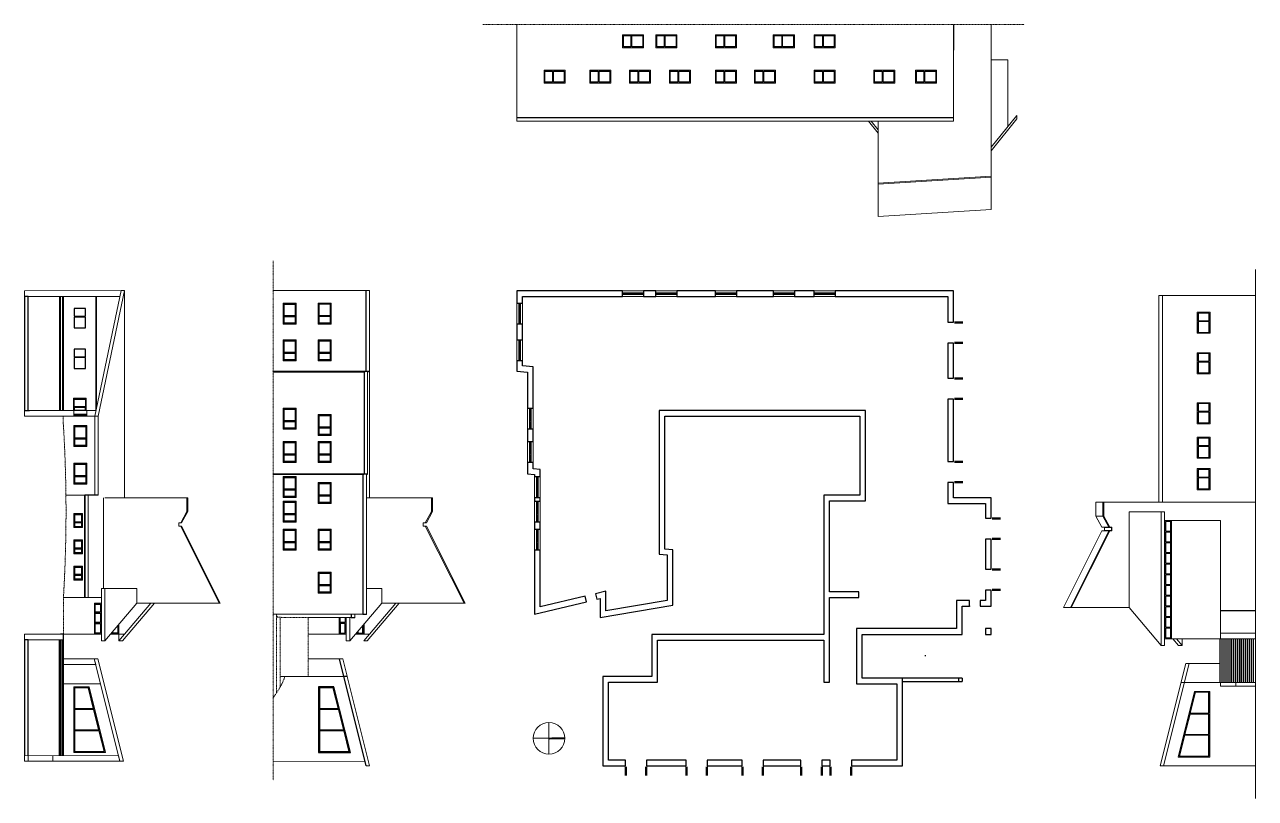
# Model space of a CAD drawing. Header units: inches. Extents: x -3224 to 2593, y -3508 to 2631.
# Drawn here: x -3224 to 988, y -18 to 2631 of the extents above; entities that cross this region are included whole.
import ezdxf

# ---------------------------------------------------------------- set-up
doc = ezdxf.new("R2010")
doc.units = ezdxf.units.IN
doc.header["$MEASUREMENT"] = 0
doc.linetypes.add('Dash 1_16_', pattern=[0.125, 0.0625, -0.0625])
doc.layers.add('3D-Walls', color=1, linetype='Continuous')
for name, color, linetype, lineweight in [('A-CLNG', 13, 'Continuous', 30), ('A-DOOR', 31, 'Continuous', 30), ('A-DOOR-FRAM', 31, 'Continuous', 13), ('A-DOOR-GLAZ', 31, 'Continuous', 50), ('A-FLOR', 140, 'Continuous', 30), ('A-GLAZ', 151, 'Continuous', 30), ('A-ROOF', 132, 'Continuous', 13), ('A-ROOF-OTLN', 132, 'Continuous', 9), ('A-WALL', 113, 'Continuous', 13), ('C-BLDG-PADS', 91, 'Continuous', 30), ('C-NORTH', 7, 'Continuous', 13), ('C-TOPO', 7, 'Dash 1_16_', 9), ('L-SITE-WALL', 31, 'Continuous', 30), ('S-STRS-MBND', 31, 'Continuous', 30)]:
    doc.layers.add(name, color=color, linetype=linetype, lineweight=lineweight)
doc.layers.get('A-DOOR').off()

# ---------------------------------------------------------------- blocks, each defined once
blk = doc.blocks.new('Double-Glass 1 - 72_ x 84_-106700-Level 1 New')
at = {"layer": 'A-DOOR-GLAZ'}
for p, q in [((-35, 42.6), (-35, 13.8)), ((35, 13.8), (35, 42.6))]:
    blk.add_line(p, q, dxfattribs=at)
blk = doc.blocks.new('Golden Proportion - Wood 6_w-135343-Level 1 New')
at = {"layer": 'A-GLAZ', "lineweight": 20}
for p, q in [((-34.8, 3), (-36, 3)), ((-34.8, 1), (-34.8, 3)), ((-32.8, 2.5), (-34.8, 2.5)), ((-34.8, 2.5), (-34.8, 1)), ((-34.8, 1), (-32.8, 1)), ((-33.5, 1), (-34.8, 1)), ((-33.5, -3), (-33.5, 1)), ((-32.8, 1), (-32.8, 2.5)), ((-7.5, 2.5), (-9.5, 2.5)), ((-9.5, 2.5), (-9.5, 1)), ((-9.5, 1), (-7.5, 1)), ((-7.5, 1), (-7.5, 2.5)), ((34.7, 2.5), (32.7, 2.5)), ((32.7, 2.5), (32.7, 1)), ((32.7, 1), (34.7, 1)), ((34.7, 1), (33.5, 1)), ((33.5, 1), (33.5, -3)), ((34.7, 3), (34.7, 1)), ((36, 3), (34.7, 3)), ((34.7, 1), (34.7, 2.5)), ((-36, -3), (-33.5, -3)), ((33.5, -3), (36, -3))]:
    blk.add_line(p, q, dxfattribs=at)
at = {"layer": 'A-GLAZ', "lineweight": 9}
for p, q in [((34.7, 3), (-34.8, 3)), ((-32.8, 2.5), (-9.5, 2.5)), ((-9.5, 1), (-32.8, 1)), ((-7.5, 2.5), (32.7, 2.5)), ((32.7, 1), (-7.5, 1)), ((-33.5, -3), (33.5, -3))]:
    blk.add_line(p, q, dxfattribs=at)
at = {"layer": 'A-GLAZ', "lineweight": 30}
for p, q in [((-9.5, 2), (-32.8, 2)), ((-32.8, 2), (-32.8, 1.5)), ((-32.8, 1.5), (-9.5, 1.5)), ((-9.5, 1.5), (-9.5, 2)), ((32.7, 2), (-7.5, 2)), ((-7.5, 2), (-7.5, 1.5)), ((-7.5, 1.5), (32.7, 1.5)), ((32.7, 1.5), (32.7, 2))]:
    blk.add_line(p, q, dxfattribs=at)
blk = doc.blocks.new('Golden Proportion - Wood 6_w-V3-Level 1 New')
at = {"layer": 'A-GLAZ', "lineweight": 20}
for p, q in [((-34.8, 3), (-36, 3)), ((-36, 3), (-36, -3)), ((-34.8, 1), (-34.8, 3)), ((-32.8, 2.5), (-34.8, 2.5)), ((-34.8, 2.5), (-34.8, 1)), ((-34.8, 1), (-32.8, 1)), ((-33.5, 1), (-34.8, 1)), ((-33.5, -3), (-33.5, 1)), ((-32.8, 1), (-32.8, 2.5)), ((-7.5, 2.5), (-9.5, 2.5)), ((-9.5, 2.5), (-9.5, 1)), ((-9.5, 1), (-7.5, 1)), ((-7.5, 1), (-7.5, 2.5)), ((34.7, 2.5), (32.7, 2.5)), ((32.7, 2.5), (32.7, 1)), ((32.7, 1), (34.7, 1)), ((34.7, 1), (33.5, 1)), ((33.5, 1), (33.5, -3)), ((34.7, 3), (34.7, 1)), ((36, 3), (34.7, 3)), ((34.7, 1), (34.7, 2.5)), ((36, -3), (36, 3)), ((-36, -3), (-33.5, -3)), ((33.5, -3), (36, -3))]:
    blk.add_line(p, q, dxfattribs=at)
at = {"layer": 'A-GLAZ', "lineweight": 9}
for p, q in [((34.7, 3), (-34.8, 3)), ((-32.8, 2.5), (-9.5, 2.5)), ((-9.5, 1), (-32.8, 1)), ((-7.5, 2.5), (32.7, 2.5)), ((32.7, 1), (-7.5, 1)), ((-33.5, -3), (33.5, -3))]:
    blk.add_line(p, q, dxfattribs=at)
at = {"layer": 'A-GLAZ', "lineweight": 30}
for p, q in [((-9.5, 2), (-32.8, 2)), ((-32.8, 2), (-32.8, 1.5)), ((-32.8, 1.5), (-9.5, 1.5)), ((-9.5, 1.5), (-9.5, 2)), ((32.7, 2), (-7.5, 2)), ((-7.5, 2), (-7.5, 1.5)), ((-7.5, 1.5), (32.7, 1.5)), ((32.7, 1.5), (32.7, 2))]:
    blk.add_line(p, q, dxfattribs=at)
blk = doc.blocks.new('Golden Proportion - Wood 6_w-136416-Section 2')
at = {"layer": 'A-GLAZ', "color": 50}
for p, q in [((-322.2, 199.2), (-322.2, 157.3)), ((-322.2, 199.2), (-252.7, 199.2)), ((-320.2, 159.3), (-320.2, 197.2)), ((-320.2, 197.2), (-279.9, 197.2)), ((-279.9, 197.2), (-279.9, 159.3)), ((-277.9, 159.3), (-277.9, 197.2)), ((-277.9, 197.2), (-254.7, 197.2)), ((-254.7, 197.2), (-254.7, 159.3)), ((-252.7, 157.3), (-252.7, 199.2)), ((-322.2, 157.3), (-252.7, 157.3)), ((-279.9, 159.3), (-320.2, 159.3)), ((-254.7, 159.3), (-277.9, 159.3))]:
    blk.add_line(p, q, dxfattribs=at)
blk = doc.blocks.new('Golden Proportion - Wood 4_w-136637-Section 2')
at = {"layer": 'A-GLAZ', "color": 50}
for p, q in [((-20.2, 184.4), (-20.2, 157.2)), ((-20.2, 184.4), (25.3, 184.4)), ((-18.2, 159.3), (-18.2, 182.4)), ((-18.2, 182.4), (7.3, 182.4)), ((7.3, 182.4), (7.3, 159.3)), ((9.3, 159.3), (9.3, 182.4)), ((9.3, 182.4), (23.3, 182.4)), ((23.3, 182.4), (23.3, 159.3)), ((25.3, 157.2), (25.3, 184.4)), ((-20.2, 157.2), (25.3, 157.2)), ((7.3, 159.3), (-18.2, 159.3)), ((23.3, 159.3), (9.3, 159.3))]:
    blk.add_line(p, q, dxfattribs=at)
blk = doc.blocks.new('Golden Proportion - Wood 6_w-135343-South')
at = {"layer": 'A-GLAZ', "color": 8}
for p, q in [((-741.2, 55.2), (-741.2, 13.2)), ((-741.2, 55.2), (-671.7, 55.2)), ((-739.2, 15.2), (-739.2, 53.2)), ((-739.2, 53.2), (-698.9, 53.2)), ((-698.9, 53.2), (-698.9, 15.2)), ((-696.9, 15.2), (-696.9, 53.2)), ((-696.9, 53.2), (-673.7, 53.2)), ((-673.7, 53.2), (-673.7, 15.2)), ((-671.7, 13.2), (-671.7, 55.2)), ((-741.2, 13.2), (-671.7, 13.2)), ((-698.9, 15.2), (-739.2, 15.2)), ((-673.7, 15.2), (-696.9, 15.2))]:
    blk.add_line(p, q, dxfattribs=at)
blk = doc.blocks.new('Double-Glass 1 - 72_ x 84_-106700-West')
at = {"layer": 'A-DOOR-FRAM', "color": 8}
for p in [(-673.9, 0), (-672.9, 87)]:
    blk.add_line(p, (-673.9, 87), dxfattribs=at)

msp = doc.modelspace()

# ---------------------------------------------------------------- linework, layer by layer
at = {"layer": '3D-Walls'}
msp.add_line((868.4, 624.4), (988.3, 624.4), dxfattribs=at)
for points in [[(-1177.6, 1719.2), (-1539.1, 1719.2), (-1539.1, 1677.4), (-1519.6, 1677.4), (-1519.6, 1699.7), (-1177.6, 1699.7)], [(-1063.6, 1719.2), (-1105.6, 1719.2), (-1105.6, 1699.7), (-1063.6, 1699.7)], [(-859.5, 1719.2), (-991.6, 1719.2), (-991.6, 1699.7), (-859.5, 1699.7)], [(-661.5, 1719.2), (-787.5, 1719.2), (-787.5, 1699.7), (-661.5, 1699.7)], [(-522, 1719.2), (-589.5, 1719.2), (-589.5, 1699.7), (-522, 1699.7)], [(-45.2, 1719.2), (-450, 1719.2), (-450, 1699.7), (-64.7, 1699.7), (-64.7, 1612.4), (-45.2, 1612.4)], [(-1519.6, 1605.4), (-1539.1, 1605.4), (-1539.1, 1551.4), (-1519.6, 1551.4)], [(-45.2, 1540.4), (-64.7, 1540.4), (-64.7, 1420.4), (-45.2, 1420.4)], [(-1483.6, 1459), (-1519.6, 1462.2), (-1519.6, 1479.4), (-1539.1, 1479.4), (-1539.1, 1444.3), (-1503.1, 1441.1), (-1503.1, 1317.4), (-1483.6, 1317.4)], [(-45.2, 1348.4), (-64.7, 1348.4), (-64.7, 1135.1), (-45.2, 1135.1)], [(-469.3, 669.6), (-368.5, 669.6), (-368.5, 689.1), (-469.3, 689.1), (-469.3, 1000.7), (-346.3, 1000.7), (-346.3, 1310.2), (-1051.8, 1310.2), (-1051.8, 818.1), (-1024.8, 815.1), (-1024.8, 659.5), (-1234.6, 623.6), (-1234.6, 691), (-1270.5, 682.4), (-1266, 663.5), (-1254.1, 666.3), (-1254.1, 600.5), (-1005.3, 643), (-1005.3, 832.5), (-1032.3, 835.5), (-1032.3, 1290.7), (-365.8, 1290.7), (-365.8, 1020.2), (-488.8, 1020.2), (-488.8, 543.3), (-1077.1, 543.3), (-1077.1, 399), (-1245.1, 399), (-1245.1, 93.2), (-1167.7, 93.2), (-1167.7, 112.7), (-1225.6, 112.7), (-1225.6, 379.5), (-1057.6, 379.5), (-1057.6, 523.8), (-488.8, 523.8), (-488.8, 379.5), (-469.3, 379.5)], [(-1483.6, 1245.4), (-1503.1, 1245.4), (-1503.1, 1203.4), (-1483.6, 1203.4)], [(-1459.6, 1108.1), (-1483.6, 1110.2), (-1483.6, 1131.4), (-1503.1, 1131.4), (-1503.1, 1092.4), (-1479.1, 1090.3), (-1479.1, 1083.3), (-1459.6, 1083.3)], [(83.8, 1011.1), (-45.2, 1011.1), (-45.2, 1063.1), (-64.7, 1063.1), (-64.7, 991.6), (64.3, 991.6), (64.3, 941.3), (83.8, 941.3)], [(-1459.6, 1011.3), (-1479.1, 1011.3), (-1479.1, 999.3), (-1459.6, 999.3)], [(-1459.6, 927.3), (-1479.1, 927.3), (-1479.1, 903.3), (-1459.6, 903.3)], [(83.8, 869.3), (64.3, 869.3), (64.3, 766.8), (83.8, 766.8)], [(-1301, 655.1), (-1305.6, 674), (-1459.6, 637), (-1459.6, 831.3), (-1479.1, 831.3), (-1479.1, 612.3)], [(83.8, 694.8), (64.3, 694.8), (64.3, 659.1), (45.8, 659.1), (45.8, 639.6), (83.8, 639.6)], [(-219, 393.3), (-357, 393.3), (-357, 543.3), (-15, 543.3), (-15, 639.6), (9.8, 639.6), (9.8, 659.1), (-34.5, 659.1), (-34.5, 562.8), (-376.5, 562.8), (-376.5, 373.8), (-238.5, 373.8), (-238.5, 112.7), (-394.5, 112.7), (-394.5, 93.2), (-219, 93.2)], [(83.8, 562.8), (64.3, 562.8), (64.3, 543.3), (83.8, 543.3)], [(-960.1, 112.7), (-1095.7, 112.7), (-1095.7, 93.2), (-960.1, 93.2)], [(-768.1, 112.7), (-888.1, 112.7), (-888.1, 93.2), (-768.1, 93.2)], [(-567.1, 112.7), (-696.1, 112.7), (-696.1, 93.2), (-567.1, 93.2)], [(-466.5, 112.7), (-495.1, 112.7), (-495.1, 93.2), (-466.5, 93.2)]]:
    msp.add_lwpolyline(points, close=True, dxfattribs=at)
at = {"layer": 'A-CLNG'}
for p, q in [((-3104.1, 1699.8), (-3104.1, 1310.4)), ((-3100.9, 1310.4), (-3100.9, 1699.9)), ((-2979.7, 1699.8), (-2979.7, 1310.3)), ((-2977.5, 1321.8), (-2977.5, 1699.8)), ((-3104.1, 128.1), (-3105, 524)), ((-3100.9, 524), (-3100.9, 128.1))]:
    msp.add_line(p, q, dxfattribs=at)
at = {"layer": 'A-FLOR'}
for p, q in [((-3094.9, 1699.9), (-3094.9, 1310.3)), ((-3091.9, 1699.9), (-3091.9, 1310.3)), ((-3091.1, 543.7), (-3100.9, 543.7)), ((-3094.9, 128.1), (-3094.9, 524)), ((-3091.9, 543.9), (-3091.9, 128.1)), ((867.3, 378.3), (867.3, 528.2)), ((875, 378.3), (875, 528.2)), ((881.6, 378.3), (881.6, 528.2)), ((888.2, 378.3), (888.2, 528.2)), ((894.8, 378.3), (894.8, 528.2)), ((901.5, 378.3), (901.5, 528.2)), ((908.1, 378.3), (908.1, 528.2)), ((914.7, 378.3), (914.7, 528.2)), ((921.3, 378.3), (921.3, 528.2)), ((927.9, 378.3), (927.9, 528.2)), ((934.5, 378.3), (934.5, 528.2)), ((941.1, 378.3), (941.1, 528.2)), ((947.8, 378.3), (947.8, 528.2)), ((954.4, 378.3), (954.4, 528.2)), ((961, 378.3), (961, 528.2)), ((967.6, 378.3), (967.6, 528.2)), ((975.1, 378.3), (975.1, 528.2)), ((981.8, 378.3), (981.8, 528.2))]:
    msp.add_line(p, q, dxfattribs=at)
at = {"layer": 'A-GLAZ'}
for p, q in [((-3055.9, 1296.9), (-3011.5, 1296.9)), ((-3011.5, 1293.9), (-3055.9, 1293.9)), ((-2147.1, 600.6), (-2147.1, 543.7)), ((-2143.9, 583.5), (-2143.9, 600.6)), ((-2126.4, 600.8), (-2126.4, 583.5)), ((-2126.4, 583.5), (-2143.9, 583.5)), ((-2087.1, 549), (-2087.1, 543.7)), ((-2083.7, 553), (-2083.7, 547.1)), ((-2066.5, 547.1), (-2066.5, 573.7)), ((-2063, 577.6), (-2063, 543.7)), ((-2063, 545.6), (-2087.1, 545.6)), ((-2083.7, 547.1), (-2066.5, 547.1))]:
    msp.add_line(p, q, dxfattribs=at)
for points in [[(-1148.9, 2554.9), (-1174.9, 2554.9), (-1174.9, 2593.3), (-1148.9, 2593.3)], [(-1108.7, 2554.9), (-1145.9, 2554.9), (-1145.9, 2593.3), (-1108.7, 2593.3)], [(-1034.7, 2554.9), (-1060.7, 2554.9), (-1060.7, 2593.3), (-1034.7, 2593.3)], [(-994.6, 2554.9), (-1031.7, 2554.9), (-1031.7, 2593.3), (-994.6, 2593.3)], [(-830.8, 2554.9), (-856.8, 2554.9), (-856.8, 2593.3), (-830.8, 2593.3)], [(-790.7, 2554.9), (-827.8, 2554.9), (-827.8, 2593.3), (-790.7, 2593.3)], [(-632.6, 2554.9), (-658.6, 2554.9), (-658.6, 2593.3), (-632.6, 2593.3)], [(-592.5, 2554.9), (-629.6, 2554.9), (-629.6, 2593.3), (-592.5, 2593.3)], [(-493.1, 2554.9), (-519.1, 2554.9), (-519.1, 2593.3), (-493.1, 2593.3)], [(-453, 2554.9), (-490.1, 2554.9), (-490.1, 2593.3), (-453, 2593.3)], [(-1417.2, 2433.5), (-1443.3, 2433.5), (-1443.3, 2471.9), (-1417.2, 2471.9)], [(-1377.1, 2433.5), (-1414.2, 2433.5), (-1414.2, 2471.9), (-1377.1, 2471.9)], [(-1261.1, 2433.5), (-1287.1, 2433.5), (-1287.1, 2471.9), (-1261.1, 2471.9)], [(-1221, 2433.5), (-1258.1, 2433.5), (-1258.1, 2471.9), (-1221, 2471.9)], [(-1125, 2433.5), (-1151, 2433.5), (-1151, 2471.9), (-1125, 2471.9)], [(-1084.9, 2433.5), (-1122, 2433.5), (-1122, 2471.9), (-1084.9, 2471.9)], [(-988.2, 2433.5), (-1014.2, 2433.5), (-1014.2, 2471.9), (-988.2, 2471.9)], [(-948.1, 2433.5), (-985.2, 2433.5), (-985.2, 2471.9), (-948.1, 2471.9)], [(-830.8, 2433.5), (-856.8, 2433.5), (-856.8, 2471.9), (-830.8, 2471.9)], [(-790.7, 2433.5), (-827.8, 2433.5), (-827.8, 2471.9), (-790.7, 2471.9)], [(-697.2, 2433.5), (-723.3, 2433.5), (-723.3, 2471.9), (-697.2, 2471.9)], [(-657.1, 2433.5), (-694.2, 2433.5), (-694.2, 2471.9), (-657.1, 2471.9)], [(-493.1, 2433.5), (-519.1, 2433.5), (-519.1, 2471.9), (-493.1, 2471.9)], [(-453, 2433.5), (-490.1, 2433.5), (-490.1, 2471.9), (-453, 2471.9)], [(-289.1, 2433.5), (-315.1, 2433.5), (-315.1, 2471.9), (-289.1, 2471.9)], [(-249, 2433.5), (-286.1, 2433.5), (-286.1, 2471.9), (-249, 2471.9)], [(-146, 2433.5), (-172, 2433.5), (-172, 2471.9), (-146, 2471.9)], [(-105.9, 2433.5), (-143, 2433.5), (-143, 2471.9), (-105.9, 2471.9)], [(-3054.2, 1658.7), (-3054.2, 1632.7), (-3015.8, 1632.7), (-3015.8, 1658.7)], [(830.6, 1617.3), (830.6, 1643.3), (792, 1643.3), (792, 1617.3)], [(-3054.2, 1629.7), (-3054.2, 1592.6), (-3015.8, 1592.6), (-3015.8, 1629.7)], [(830.6, 1577.2), (830.6, 1614.3), (792, 1614.3), (792, 1577.2)], [(-3054.2, 1519.9), (-3054.2, 1493.8), (-3015.8, 1493.8), (-3015.8, 1519.9)], [(-3054.2, 1490.9), (-3054.2, 1453.9), (-3015.8, 1453.9), (-3015.8, 1490.9)], [(830.6, 1478.4), (830.6, 1504.4), (792, 1504.4), (792, 1478.4)], [(830.6, 1438.3), (830.6, 1475.4), (792, 1475.4), (792, 1438.3)], [(-3015.8, 1348.8), (-3015.8, 1322.7), (-3054.2, 1322.7), (-3054.2, 1348.8)], [(830.6, 1307.3), (830.6, 1333.4), (792, 1333.4), (792, 1307.3)], [(830.6, 1267.2), (830.6, 1304.3), (792, 1304.3), (792, 1267.2)], [(830.6, 1189.4), (830.6, 1215.4), (792, 1215.4), (792, 1189.4)], [(830.6, 1149.2), (830.6, 1186.4), (792, 1186.4), (792, 1149.2)], [(830.6, 1081.8), (830.6, 1107.9), (792, 1107.9), (792, 1081.8)], [(830.6, 1041.7), (830.6, 1078.8), (792, 1078.8), (792, 1041.7)], [(698.4, 896.4), (698.4, 929.5), (680.9, 929.5), (680.9, 896.4)], [(698.4, 860), (698.4, 893), (680.9, 893), (680.9, 860)], [(698.4, 823.5), (698.4, 856.6), (680.9, 856.6), (680.9, 823.5)], [(698.4, 787), (698.4, 820.1), (680.9, 820.1), (680.9, 787)], [(698.4, 750.5), (698.4, 783.6), (680.9, 783.6), (680.9, 750.5)], [(698.4, 714), (698.4, 747.1), (680.9, 747.1), (680.9, 714)], [(698.4, 677.6), (698.4, 710.6), (680.9, 710.6), (680.9, 677.6)], [(698.4, 641.1), (698.4, 674.2), (680.9, 674.2), (680.9, 641.1)], [(-2964.6, 647.1), (-2964.6, 619.8), (-2982.1, 619.8), (-2982.1, 647.1)], [(698.4, 604.6), (698.4, 637.7), (680.9, 637.7), (680.9, 604.6)], [(-2964.6, 616.4), (-2964.6, 583.5), (-2982.1, 583.5), (-2982.1, 616.4)], [(698.4, 568.1), (698.4, 601.2), (680.9, 601.2), (680.9, 568.1)], [(-2964.6, 580.1), (-2964.6, 547.1), (-2982.1, 547.1), (-2982.1, 580.1)], [(-2143.9, 580.1), (-2143.9, 547.1), (-2126.4, 547.1), (-2126.4, 580.1)], [(698.4, 531.6), (698.4, 564.7), (680.9, 564.7), (680.9, 531.6)], [(-3052.9, 360.4), (-3052.9, 288.9), (-2988.1, 288.9), (-3005.8, 360.4)], [(-2165.2, 363.4), (-2217.7, 363.4), (-2217.7, 138.7), (-2109.1, 138.7)], [(-2167.6, 360.4), (-2214.7, 360.4), (-2214.7, 288.9), (-2149.9, 288.9)], [(829.4, 273.5), (829.4, 345), (782.2, 345), (764.3, 273.5)], [(-3052.9, 285.9), (-3052.9, 216.2), (-2969.7, 216.2), (-2987.2, 285.9)], [(-2214.7, 285.9), (-2214.7, 216.2), (-2131.5, 216.2), (-2149, 285.9)], [(829.4, 200.8), (829.4, 270.5), (763.4, 270.5), (745.9, 200.8)], [(-2969.1, 213.2), (-3052.9, 213.2), (-3052.9, 141.7), (-2951.1, 141.7)], [(-2214.7, 213.2), (-2214.7, 141.7), (-2113, 141.7), (-2130.9, 213.2)], [(829.4, 126.3), (829.4, 197.8), (745.3, 197.8), (727.4, 126.3)]]:
    msp.add_lwpolyline(points, close=True, dxfattribs=at)
for points in [[(-3015.8, 1310.4), (-3015.8, 1319.8), (-3054.2, 1319.8), (-3054.2, 1310.4)], [(-2904.6, 573.7), (-2904.6, 547.1), (-2921.9, 547.1), (-2921.9, 553)]]:
    msp.add_lwpolyline(points, dxfattribs=at)
at = {"layer": 'A-ROOF'}
for p, q in [((171.3, 2320.3), (83.9, 2211)), ((171.3, 2308.3), (171.3, 2320.3)), ((-335.9, 2300.6), (-302.8, 2259)), ((-302.8, 2271), (-326.3, 2300.6)), ((83.9, 2199.1), (171.3, 2308.3)), ((83.8, 2111.8), (-302.8, 2087.7)), ((-302.6, 2084.7), (84, 2108.9)), ((84, 1997.7), (-302.8, 1973.8)), ((988.3, 1792.7), (988.3, -18.4)), ((-2893.8, 1720.2), (-2984, 1290.8)), ((-2972.1, 1290.8), (-2881.8, 1720.3)), ((-2894, 1720.2), (-2881.8, 1720.3)), ((-2881.8, 1011.3), (-2881.8, 1720.3)), ((-2054.7, 1720.1), (-2373.9, 1720.1)), ((-2043.4, 1719.3), (-2043.7, 1718)), ((-2043.7, 1444.5), (-2376, 1444.5)), ((-2984, 1020.5), (-2984, 1291)), ((-2979.5, 1290.8), (-2972.1, 1290.8)), ((-3018.6, 669.7), (-3018.6, 1020.3)), ((-3018.6, 1020.3), (-3017.8, 1020.3)), ((-2954.3, 1011.3), (-2954.3, 699.8)), ((-2668.7, 1011.3), (-2665.7, 1011.3)), ((-2665.7, 1011.3), (-2665.7, 963.7)), ((469.2, 995.9), (442.2, 995.9)), ((442.2, 995.9), (442.2, 948.3)), ((466.3, 948.3), (466.3, 995.9)), ((-2665.7, 963.7), (-2686.6, 925.3)), ((442.2, 948.3), (463.1, 909.9)), ((442.2, 948.3), (469.2, 948.3)), ((487.2, 909.9), (466.3, 948.3)), ((665.5, 963.2), (556.3, 963.2)), ((556.3, 963.2), (556.3, 634.9)), ((-2686.6, 925.3), (-2689.6, 925.3)), ((-2689.6, 913.6), (-2686.6, 913.6)), ((-2686.6, 913.6), (-2554.8, 650.3)), ((463.1, 898.2), (331.2, 634.9)), ((355.1, 634.9), (487.2, 898.2)), ((463.1, 909.9), (466, 909.9)), ((466, 898.2), (463.1, 898.2)), ((466, 909.9), (471.6, 909)), ((490.2, 909.9), (466, 909.9)), ((471.6, 898.8), (466, 898.2)), ((466, 898.2), (496.6, 898.2)), ((471.6, 909), (471.6, 898.8)), ((471.6, 909), (495.7, 908.8)), ((471.6, 898.8), (495.7, 899)), ((496.6, 909.9), (490.2, 909.9)), ((490.2, 909.9), (495.7, 908.9)), ((495.7, 899), (490.2, 898.2)), ((495.7, 908.9), (495.7, 899)), ((496.6, 898.2), (496.6, 909.9)), ((-2961.4, 699.8), (-2840, 699.8)), ((-2961.4, 699.8), (-2961.4, 520.6)), ((-2949.2, 520.6), (-2949.2, 699.8)), ((-2840, 699.8), (-2840, 650.3)), ((-3018.6, 669.7), (-2961.4, 669.7)), ((-2840, 650.3), (-2949.2, 520.6)), ((-2901.2, 520.6), (-2791.8, 650.3)), ((-2779.8, 650.3), (-2889.3, 520.6)), ((-2557.8, 650.3), (-2554.8, 650.3)), ((331.2, 634.9), (358.1, 634.9)), ((556.3, 634.9), (665.5, 505.2)), ((-2961.4, 520.6), (-2949.2, 520.6)), ((-2901.2, 520.6), (-2901.2, 543.7)), ((-2889.3, 520.6), (-2901.2, 520.6)), ((706.3, 528.2), (725.7, 505.2)), ((737.6, 505.2), (718.2, 528.2)), ((737.6, 505.2), (737.6, 528.2)), ((725.7, 505.2), (737.6, 505.2)), ((745.3, 378.3), (733.4, 378.3))]:
    msp.add_line(p, q, dxfattribs=at)
for points in [[(670.2, 1703.9), (670.2, 995.9), (658.3, 995.9), (658.3, 1703.9)], [(677.7, 963.2), (677.7, 505.2), (665.5, 505.2), (665.5, 963.2)], [(-2985.5, 459.2), (-2897.6, 108.7), (-2885.7, 108.7), (-2973.3, 459.2)], [(761.7, 443.8), (749.8, 443.8), (662.1, 93.2), (674, 93.2)]]:
    msp.add_lwpolyline(points, close=True, dxfattribs=at)
at = {"layer": 'A-ROOF-OTLN'}
for p, q in [((-1539.1, 2312.2), (-1539.9, 2312.2)), ((-1539.9, 2312.2), (-1539.9, 2300.9)), ((-1539.9, 2300.9), (-1539.1, 2300.9)), ((-1539.1, 2312.3), (-1539.2, 2312.3)), ((-1539.2, 2312.3), (-1539.2, 2312.2)), ((-1539.1, 2312.3), (-1539.2, 2312.3)), ((-1539.1, 2311.9), (-44.5, 2311.9)), ((-44.5, 2300.6), (-1539.1, 2300.6)), ((-44.5, 2311.9), (-44.5, 2300.6)), ((-2054.9, 1444.5), (-2054.9, 1719.3)), ((-2043.4, 1720.1), (-2054.7, 1720.1)), ((-2054.7, 1720.1), (-2054.7, 1719.3)), ((-2043.7, 1719.3), (-2043.7, 1443.7)), ((-2043.4, 1720.1), (-2043.4, 1011.3)), ((-2061.5, 1441.3), (-2055.1, 1444.5)), ((-2061.5, 1440.6), (-2055.1, 1443.7)), ((-2061.5, 1440.6), (-2061.5, 1441.3)), ((-2061.3, 1440.6), (-2061.5, 1440.6)), ((-2061.3, 1092.5), (-2061.3, 1440.6)), ((-2055.1, 1444.5), (-2055.1, 1443.7)), ((-2055.1, 1443.7), (-2043.7, 1443.7)), ((-2043.7, 1443.7), (-2050.1, 1440.6)), ((-2050.1, 1440.6), (-2050.1, 1091.8)), ((-2972.1, 1290.8), (-2972.1, 1020.3)), ((-2065.8, 1090.4), (-2061.5, 1092.5)), ((-2065.8, 1089.7), (-2061.5, 1091.8)), ((-2065.8, 1089.7), (-2065.8, 1090.4)), ((-2065.6, 1089.7), (-2065.8, 1089.7)), ((-2065.6, 612.5), (-2065.6, 1089.7)), ((-2061.5, 1092.5), (-2061.5, 1091.8)), ((-2061.5, 1091.8), (-2050.1, 1091.8)), ((-2050.1, 1091.8), (-2054.3, 1089.7)), ((-2054.3, 1089.7), (-2054.3, 611.7)), ((-2972.3, 1021.1), (-3017.8, 1021.1)), ((-3017.8, 1021.1), (-3017.8, 1020.3)), ((-3017.8, 1020.3), (-2972.1, 1020.3)), ((-3017.3, 669.7), (-3017.3, 1020.3)), ((-3006.1, 1021.1), (-3006.1, 669)), ((-1830.9, 1011.3), (-1827.5, 1011.3)), ((-1827.5, 1011.3), (-1827.5, 963.7)), ((-1827.5, 963.7), (-1848.4, 925.3)), ((-1827.5, 963.7), (-1830.9, 963.5)), ((-1848.4, 925.3), (-1853.1, 925.3)), ((-1853.1, 913.6), (-1848.4, 913.6)), ((-1848.4, 913.6), (-1716.6, 650.3)), ((-2001.8, 699.8), (-2054.3, 699.8)), ((-2001.8, 650.3), (-2001.8, 699.8)), ((-2001.8, 650.3), (-2111, 520.6)), ((-1953.6, 650.3), (-2063, 520.6)), ((-2051.1, 520.6), (-1941.7, 650.3)), ((-1719.6, 650.3), (-1716.6, 650.3)), ((-2123.2, 520.6), (-2123.2, 600.8)), ((-2111, 600.8), (-2111, 520.6)), ((-2106.5, 600.6), (-2105.7, 599.9)), ((-2105.7, 600.6), (-2105.7, 599.9)), ((-2105.7, 599.9), (-2094.3, 599.9)), ((-2105.5, 600.6), (-2105.5, 612.5)), ((-2094.3, 612.5), (-2094.3, 599.9)), ((-2066.3, 612.5), (-2065.8, 611.7)), ((-2065.8, 612.5), (-2065.8, 611.7)), ((-2065.8, 611.7), (-2054.3, 611.7)), ((-2111, 520.6), (-2123.2, 520.6)), ((-2063, 520.6), (-2051.1, 520.6)), ((-2055.1, 93.4), (-2146.6, 459.2)), ((-2135, 459.2), (-2120.2, 399.9)), ((-2120, 399.9), (-2131.2, 399.9)), ((-2131.2, 399.9), (-2131.2, 399.2)), ((-2120, 399.2), (-2120, 399.9)), ((-2120, 399.2), (-2043.5, 93.4)), ((-2054.7, 93.4), (-2054.7, 92.7)), ((-2054.7, 92.7), (-2043.5, 92.7)), ((-2043.5, 92.7), (-2043.5, 93.4))]:
    msp.add_line(p, q, dxfattribs=at)
at = {"layer": 'A-WALL'}
for p, q in [((-1539.1, 2300.6), (-1539.1, 2631.1)), ((-45.2, 2313.1), (-45.2, 2631.1)), ((83.8, 2631.1), (84, 1997.7)), ((83.8, 2511), (141.2, 2511)), ((141.2, 2511), (141.2, 2282.6)), ((-1539.1, 2313.1), (-45.2, 2313.1)), ((-302.8, 1973.8), (-302.8, 2300.6)), ((-2894, 1720.2), (-3224, 1719.3)), ((-3224, 1695.3), (-3224, 1719.3)), ((-3212.1, 1699.8), (-2898.1, 1699.8)), ((-2055.9, 1444.5), (-2055.9, 1719.3)), ((-45.2, 1719.2), (-1539.1, 1719.2)), ((-1539.1, 1719.2), (-1539.1, 1444.3)), ((-1519.6, 1462.2), (-1519.6, 1699.7)), ((-1519.6, 1699.7), (-64.7, 1699.7)), ((-1177.6, 1699.7), (-1177.6, 1719.2)), ((-1105.6, 1719.2), (-1105.6, 1699.7)), ((-1063.6, 1699.7), (-1063.6, 1719.2)), ((-991.6, 1719.2), (-991.6, 1699.7)), ((-859.5, 1699.7), (-859.5, 1719.2)), ((-787.5, 1719.2), (-787.5, 1699.7)), ((-661.5, 1699.7), (-661.5, 1719.2)), ((-589.5, 1719.2), (-589.5, 1699.7)), ((-522, 1699.7), (-522, 1719.2)), ((-450, 1719.2), (-450, 1699.7)), ((-64.7, 1699.7), (-64.7, 1612.4)), ((-45.2, 1612.4), (-45.2, 1719.2)), ((988.3, 1703.9), (670.2, 1703.9)), ((-2339.1, 1677.6), (-2294.6, 1677.6)), ((-2339.1, 1605.6), (-2339.1, 1677.6)), ((-2294.6, 1677.6), (-2294.6, 1605.6)), ((-2219.1, 1677.8), (-2174.6, 1677.8)), ((-2219.1, 1605.8), (-2219.1, 1677.8)), ((-2174.6, 1677.8), (-2174.6, 1605.8)), ((-1539.1, 1677.4), (-1519.6, 1677.4)), ((-2294.6, 1605.6), (-2339.1, 1605.6)), ((-2174.6, 1605.8), (-2219.1, 1605.8)), ((-1519.6, 1605.4), (-1539.1, 1605.4)), ((-64.7, 1612.4), (-45.2, 1612.4)), ((-2339.1, 1551.6), (-2294.6, 1551.6)), ((-2339.1, 1479.6), (-2339.1, 1551.6)), ((-2294.6, 1551.6), (-2294.6, 1479.6)), ((-2219.1, 1551.8), (-2174.6, 1551.8)), ((-2219.1, 1479.8), (-2219.1, 1551.8)), ((-2174.6, 1551.8), (-2174.6, 1479.8)), ((-1539.1, 1551.4), (-1519.6, 1551.4)), ((-45.2, 1540.4), (-64.7, 1540.4)), ((-64.7, 1540.4), (-64.7, 1420.4)), ((-45.2, 1420.4), (-45.2, 1540.4)), ((-2294.6, 1479.6), (-2339.1, 1479.6)), ((-2174.6, 1479.8), (-2219.1, 1479.8)), ((-1519.6, 1479.4), (-1539.1, 1479.4)), ((-2373.9, 1441.3), (-2061.5, 1441.3)), ((-2062.3, 1441.3), (-2055.9, 1444.5)), ((-2062.3, 1092.5), (-2062.3, 1441.3)), ((-1539.1, 1444.3), (-1503.1, 1441.1)), ((-1483.6, 1459), (-1519.6, 1462.2)), ((-1503.1, 1441.1), (-1503.1, 1092.4)), ((-1483.6, 1110.2), (-1483.6, 1459)), ((-64.7, 1420.4), (-45.2, 1420.4)), ((-3057.2, 1310.4), (-3057.2, 1351.8)), ((-3057.2, 1351.8), (-3012.8, 1351.8)), ((-3012.8, 1351.8), (-3012.8, 1310.4)), ((-45.2, 1348.4), (-64.7, 1348.4)), ((-64.7, 1348.4), (-64.7, 1135.1)), ((-45.2, 1135.1), (-45.2, 1348.4)), ((-3224, 1314.8), (-3224, 1290.8)), ((-2979.7, 1310.3), (-3207.7, 1310.3)), ((-3012.8, 1310.4), (-3057.2, 1310.4)), ((-3055.9, 1310.3), (-3055.9, 1290.8)), ((-3011.5, 1310.3), (-3011.5, 1291)), ((-2339.1, 1317.5), (-2294.6, 1317.5)), ((-2339.1, 1245.5), (-2339.1, 1317.5)), ((-2294.6, 1317.5), (-2294.6, 1245.5)), ((-1503.1, 1317.4), (-1483.6, 1317.4)), ((-1051.8, 1310.2), (-1051.8, 818.1)), ((-346.3, 1310.2), (-1051.8, 1310.2)), ((-346.3, 1000.7), (-346.3, 1310.2)), ((-3224, 1290.8), (-2979.7, 1290.8)), ((-2219.1, 1296.2), (-2174.6, 1296.2)), ((-2219.1, 1224.2), (-2219.1, 1296.2)), ((-2174.6, 1296.2), (-2174.6, 1224.2)), ((-1032.3, 835.5), (-1032.3, 1290.7)), ((-1032.3, 1290.7), (-365.8, 1290.7)), ((-365.8, 1290.7), (-365.8, 1020.2)), ((-3055.9, 1258.6), (-3011.4, 1258.6)), ((-3055.9, 1258.6), (-3055.9, 1186.6)), ((-3011.4, 1258.6), (-3011.4, 1186.6)), ((-2294.6, 1245.5), (-2339.1, 1245.5)), ((-2174.6, 1224.2), (-2219.1, 1224.2)), ((-1483.6, 1245.4), (-1503.1, 1245.4)), ((-3011.4, 1186.6), (-3055.9, 1186.6)), ((-2339.1, 1203.5), (-2294.6, 1203.5)), ((-2339.1, 1131.5), (-2339.1, 1203.5)), ((-2294.6, 1203.5), (-2294.6, 1131.5)), ((-2219.1, 1203.8), (-2174.6, 1203.8)), ((-2219.1, 1131.8), (-2219.1, 1203.8)), ((-2174.6, 1203.8), (-2174.6, 1131.8)), ((-1503.1, 1203.4), (-1483.6, 1203.4)), ((-3055.9, 1129.5), (-3055.9, 1057.3)), ((-3055.9, 1129.3), (-3011.4, 1129.3)), ((-3011.4, 1129.3), (-3011.4, 1057.3)), ((-2294.6, 1131.5), (-2339.1, 1131.5)), ((-2174.6, 1131.8), (-2219.1, 1131.8)), ((-1483.6, 1131.4), (-1503.1, 1131.4)), ((-1459.6, 1108.1), (-1483.6, 1110.2)), ((-1459.6, 637), (-1459.6, 1108.1)), ((-64.7, 1135.1), (-45.2, 1135.1)), ((-3011.4, 1057.3), (-3055.9, 1057.3)), ((-2050.1, 1092.5), (-2373.9, 1092.5)), ((-2373.9, 1090.4), (-2065.8, 1090.4)), ((-2339.1, 1083.5), (-2294.6, 1083.5)), ((-2339.1, 1011.5), (-2339.1, 1083.5)), ((-2294.6, 1083.5), (-2294.6, 1011.5)), ((-2219.1, 1063.1), (-2174.6, 1063.1)), ((-2219.1, 991.1), (-2219.1, 1063.1)), ((-2174.6, 1063.1), (-2174.6, 991.1)), ((-2066.5, 1090.4), (-2062.3, 1092.5)), ((-2066.5, 612.5), (-2066.5, 1090.4)), ((-1503.1, 1092.4), (-1479.1, 1090.3)), ((-1479.1, 1090.3), (-1479.1, 612.3)), ((-1479.1, 1083.3), (-1459.6, 1083.3)), ((-45.2, 1063.1), (-64.7, 1063.1)), ((-64.7, 1063.1), (-64.7, 991.6)), ((-45.2, 1011.1), (-45.2, 1063.1)), ((-3018.6, 1020.3), (-3082.6, 1020.3)), ((-2668.7, 1011.3), (-2949.6, 1011.3)), ((-2668.7, 963.7), (-2668.7, 1011.3)), ((-2294.6, 1011.5), (-2339.1, 1011.5)), ((-2054.3, 1011.3), (-1830.9, 1011.3)), ((-1830.9, 963.5), (-1830.9, 1011.3)), ((-1459.6, 1011.3), (-1479.1, 1011.3)), ((-365.8, 1020.2), (-488.8, 1020.2)), ((-488.8, 1020.2), (-488.8, 543.3)), ((83.8, 1011.1), (-45.2, 1011.1)), ((83.8, 941.3), (83.8, 1011.1)), ((-2339.1, 999.5), (-2294.6, 999.5)), ((-2339.1, 927.5), (-2339.1, 999.5)), ((-2294.6, 999.5), (-2294.6, 927.5)), ((-2174.6, 991.1), (-2219.1, 991.1)), ((-1479.1, 999.3), (-1459.6, 999.3)), ((-469.3, 1000.7), (-346.3, 1000.7)), ((-469.3, 689.1), (-469.3, 1000.7)), ((-64.7, 991.6), (64.3, 991.6)), ((64.3, 991.6), (64.3, 941.3)), ((988.3, 995.9), (469.2, 995.9)), ((469.2, 948.3), (469.2, 995.9)), ((-3055.9, 956.6), (-3026.2, 956.6)), ((-3055.9, 908.6), (-3055.9, 956.6)), ((-3026.2, 956.6), (-3026.2, 908.6)), ((-2668.7, 963.7), (-2689.6, 925.3)), ((-2294.6, 927.5), (-2339.1, 927.5)), ((-1830.9, 963.5), (-1853.1, 925.3)), ((-1459.6, 927.3), (-1479.1, 927.3)), ((64.3, 941.3), (83.8, 941.3)), ((490.2, 909.9), (469.2, 948.3)), ((868.4, 933.1), (677.7, 933.1)), ((701.6, 528.2), (701.6, 933.1)), ((868.4, 528.2), (868.4, 933.1)), ((-3026.2, 908.6), (-3055.9, 908.6)), ((-2696, 913.6), (-2696, 925.3)), ((-2696, 925.3), (-2689.6, 925.3)), ((-2689.6, 913.6), (-2696, 913.6)), ((-2689.6, 913.6), (-2557.8, 650.3)), ((-2339.1, 903.5), (-2294.6, 903.5)), ((-2339.1, 831.5), (-2339.1, 903.5)), ((-2294.6, 903.5), (-2294.6, 831.5)), ((-2219.1, 903.5), (-2174.6, 903.5)), ((-2219.1, 831.5), (-2219.1, 903.5)), ((-2174.6, 903.5), (-2174.6, 831.5)), ((-1859.6, 913.6), (-1859.6, 925.3)), ((-1859.6, 925.3), (-1853.1, 925.3)), ((-1853.1, 913.6), (-1859.6, 913.6)), ((-1853.1, 913.6), (-1719.6, 650.3)), ((-1479.1, 903.3), (-1459.6, 903.3)), ((358.1, 634.9), (490.2, 898.2)), ((-3055.9, 866.6), (-3026.2, 866.6)), ((-3055.9, 818.6), (-3055.9, 866.6)), ((-3026.2, 866.6), (-3026.2, 818.6)), ((83.8, 869.3), (64.3, 869.3)), ((64.3, 869.3), (64.3, 766.8)), ((83.8, 766.8), (83.8, 869.3)), ((-3026.2, 818.6), (-3055.9, 818.6)), ((-2294.6, 831.5), (-2339.1, 831.5)), ((-2174.6, 831.5), (-2219.1, 831.5)), ((-1459.6, 831.3), (-1479.1, 831.3)), ((-1051.8, 818.1), (-1024.8, 815.1)), ((-1005.3, 832.5), (-1032.3, 835.5)), ((-1024.8, 815.1), (-1024.8, 659.5)), ((-1005.3, 643), (-1005.3, 832.5)), ((-3055.9, 776.6), (-3026.2, 776.6)), ((-3055.9, 728.6), (-3055.9, 776.6)), ((-3026.2, 776.6), (-3026.2, 728.6)), ((64.3, 766.8), (83.8, 766.8)), ((-3026.2, 728.6), (-3055.9, 728.6)), ((-2219.1, 756.3), (-2174.6, 756.3)), ((-2219.1, 684.3), (-2219.1, 756.3)), ((-2174.6, 756.3), (-2174.6, 684.3)), ((-2174.6, 684.3), (-2219.1, 684.3)), ((-1305.6, 674), (-1459.6, 637)), ((-1301, 655.1), (-1305.6, 674)), ((-1234.6, 691), (-1270.5, 682.4)), ((-1270.5, 682.4), (-1266, 663.5)), ((-1234.6, 623.6), (-1234.6, 691)), ((-368.5, 689.1), (-469.3, 689.1)), ((-368.5, 669.6), (-368.5, 689.1)), ((83.8, 694.8), (64.3, 694.8)), ((64.3, 694.8), (64.3, 659.1)), ((83.8, 639.6), (83.8, 694.8)), ((-3091.1, 669.7), (-3018.6, 669.7)), ((-2840, 650.3), (-2557.8, 650.3)), ((-1719.6, 650.3), (-2001.8, 650.3)), ((-1479.1, 612.3), (-1301, 655.1)), ((-1266, 663.5), (-1254.1, 666.3)), ((-1254.1, 666.3), (-1254.1, 600.5)), ((-1254.1, 600.5), (-1005.3, 643)), ((-1024.8, 659.5), (-1234.6, 623.6)), ((-469.3, 379.5), (-469.3, 669.6)), ((-469.3, 669.6), (-368.5, 669.6)), ((-34.5, 659.1), (-34.5, 562.8)), ((9.8, 659.1), (-34.5, 659.1)), ((-15, 639.6), (11.8, 639.6)), ((-15, 543.3), (-15, 639.6)), ((9.8, 639.6), (9.8, 659.1)), ((64.3, 659.1), (45.8, 659.1)), ((45.8, 639.6), (45.8, 659.1)), ((45.8, 639.6), (83.8, 639.6)), ((358.1, 634.9), (556.3, 634.9)), ((-2054.3, 612.5), (-2373.9, 612.5)), ((-2253.9, 600.6), (-2094.3, 600.6)), ((-2106.5, 600.6), (-2106.5, 612.5)), ((988.3, 624.4), (868.4, 624.4)), ((-2925.3, 543.7), (-2925.3, 549)), ((-376.5, 562.8), (-376.5, 373.8)), ((-34.5, 562.8), (-376.5, 562.8)), ((868.4, 547.6), (988.3, 547.6)), ((-3100.9, 543.5), (-3224, 543.5)), ((-3224, 524), (-3224, 543.5)), ((-3212.1, 524), (-3091.9, 524)), ((-2961.4, 543.6), (-3091.1, 543.6)), ((-2882, 543.7), (-2929.8, 543.7)), ((-2925.3, 545.6), (-2901.2, 545.6)), ((-2253.8, 543.7), (-2123.2, 543.7)), ((-2091.8, 543.7), (-2043.8, 543.7)), ((-1077.1, 543.3), (-1077.1, 399)), ((-488.8, 543.3), (-1077.1, 543.3)), ((-1057.6, 379.5), (-1057.6, 523.8)), ((-1057.6, 523.8), (-488.8, 523.8)), ((-488.8, 523.8), (-488.8, 379.5)), ((-357, 393.3), (-357, 543.3)), ((-357, 543.3), (-15, 543.3)), ((988.3, 528.2), (677.7, 528.2)), ((-2980.6, 439.5), (-3091.9, 439.5)), ((-3091.1, 459.2), (-2985.5, 459.2)), ((-2985.5, 459.2), (-2980.6, 439.5)), ((-2252.9, 459.2), (-2135, 459.2)), ((-2055.9, 93.4), (-2147.4, 459.2)), ((867.3, 443.8), (761.7, 443.8)), ((-2120, 399.2), (-2347.3, 399.2)), ((-1077.1, 399), (-1245.1, 399)), ((-1245.1, 399), (-1245.1, 93.2)), ((-1225.6, 379.5), (-1057.6, 379.5)), ((-1225.6, 112.7), (-1225.6, 379.5)), ((-488.8, 379.5), (-469.3, 379.5)), ((-219, 393.3), (-357, 393.3)), ((-219, 93.2), (-219, 393.3)), ((-2964.2, 374.1), (-3091.9, 374.1)), ((-376.5, 373.8), (-238.5, 373.8)), ((-238.5, 373.8), (-238.5, 112.7)), ((868.4, 378.3), (745.3, 378.3)), ((868.4, 366.1), (868.4, 378.3)), ((868.4, 378.3), (921.7, 378.3)), ((921.7, 366.1), (868.4, 366.1)), ((921.7, 366.1), (921.7, 378.3)), ((921.7, 378.3), (988.3, 378.3)), ((988.3, 366.1), (921.7, 366.1)), ((-3224, 127.9), (-2902.5, 128.1)), ((-3224, 108.7), (-3224, 127.9)), ((-3212.1, 127.9), (-3212.1, 108.7)), ((-3128, 127.7), (-3128, 108.7)), ((-2902.5, 128.1), (-2897.6, 108.7)), ((-2897.6, 108.7), (-3224, 108.7)), ((-2059.7, 108.7), (-2373.9, 108.4)), ((-1245.1, 93.2), (-1167.7, 93.2)), ((-1167.7, 112.7), (-1225.6, 112.7)), ((-1167.7, 93.2), (-1167.7, 112.7)), ((-960.1, 112.7), (-1095.7, 112.7)), ((-1095.7, 112.7), (-1095.7, 93.2)), ((-1095.7, 93.2), (-960.1, 93.2)), ((-960.1, 93.2), (-960.1, 112.7)), ((-768.1, 112.7), (-888.1, 112.7)), ((-888.1, 112.7), (-888.1, 93.2)), ((-888.1, 93.2), (-768.1, 93.2)), ((-768.1, 93.2), (-768.1, 112.7)), ((-567.1, 112.7), (-696.1, 112.7)), ((-696.1, 112.7), (-696.1, 93.2)), ((-696.1, 93.2), (-567.1, 93.2)), ((-567.1, 93.2), (-567.1, 112.7)), ((-466.5, 112.7), (-495.1, 112.7)), ((-495.1, 112.7), (-495.1, 93.2)), ((-495.1, 93.2), (-466.5, 93.2)), ((-466.5, 93.2), (-466.5, 112.7)), ((-238.5, 112.7), (-394.5, 112.7)), ((-394.5, 112.7), (-394.5, 93.2)), ((-394.5, 93.2), (-219, 93.2)), ((988.3, 93.2), (674, 93.2))]:
    msp.add_line(p, q, dxfattribs=at)
for points in [[(-1105.8, 2551.9), (-1177.9, 2551.9), (-1177.9, 2596.3), (-1105.8, 2596.3)], [(-991.6, 2551.9), (-1063.7, 2551.9), (-1063.7, 2596.3), (-991.6, 2596.3)], [(-787.7, 2551.9), (-859.8, 2551.9), (-859.8, 2596.3), (-787.7, 2596.3)], [(-589.5, 2551.9), (-661.6, 2551.9), (-661.6, 2596.3), (-589.5, 2596.3)], [(-450, 2551.9), (-522.1, 2551.9), (-522.1, 2596.3), (-450, 2596.3)], [(-1374.1, 2430.6), (-1446.2, 2430.6), (-1446.2, 2474.9), (-1374.1, 2474.9)], [(-1218, 2430.6), (-1290.1, 2430.6), (-1290.1, 2474.9), (-1218, 2474.9)], [(-1081.9, 2430.6), (-1154, 2430.6), (-1154, 2474.9), (-1081.9, 2474.9)], [(-945.1, 2430.6), (-1017.2, 2430.6), (-1017.2, 2474.9), (-945.1, 2474.9)], [(-787.7, 2430.6), (-859.8, 2430.6), (-859.8, 2474.9), (-787.7, 2474.9)], [(-654.1, 2430.6), (-726.2, 2430.6), (-726.2, 2474.9), (-654.1, 2474.9)], [(-450, 2430.6), (-522.1, 2430.6), (-522.1, 2474.9), (-450, 2474.9)], [(-246, 2430.6), (-318.1, 2430.6), (-318.1, 2474.9), (-246, 2474.9)], [(-102.9, 2430.6), (-175, 2430.6), (-175, 2474.9), (-102.9, 2474.9)], [(833.6, 1574.2), (833.6, 1646.3), (789, 1646.3), (789, 1574.2)], [(833.6, 1435.3), (833.6, 1507.4), (789, 1507.4), (789, 1435.3)], [(833.6, 1264.2), (833.6, 1336.3), (789, 1336.3), (789, 1264.2)], [(833.6, 1146.3), (833.6, 1218.4), (789, 1218.4), (789, 1146.3)], [(833.6, 1038.7), (833.6, 1110.8), (789, 1110.8), (789, 1038.7)], [(-2985.3, 650.3), (-2985.3, 543.7), (-2961.4, 543.7), (-2961.4, 650.3)], [(64.3, 562.8), (64.3, 543.3), (83.8, 543.3), (83.8, 562.8)], [(-3055.9, 363.4), (-3055.9, 138.7), (-2947.3, 138.7), (-3003.4, 363.4)], [(832.3, 348), (832.3, 123.3), (723.5, 123.3), (779.9, 348)]]:
    msp.add_lwpolyline(points, close=True, dxfattribs=at)
msp.add_lwpolyline([(-2901.2, 543.7), (-2901.2, 577.6)], dxfattribs=at)
at = {"layer": 'C-BLDG-PADS'}
for p, q in [((-3224, 1699.8), (-3224, 1310.3)), ((-3212.1, 1699.8), (-3224, 1699.8)), ((-3212.3, 1310.3), (-3212.3, 1699.8)), ((-3224, 1310.3), (-3207.7, 1310.3)), ((-3224, 524), (-3224, 127.9)), ((-3212.1, 524), (-3224, 524)), ((-3212.1, 127.9), (-3212.1, 524))]:
    msp.add_line(p, q, dxfattribs=at)
at = {"layer": 'C-NORTH'}
for p, q in [((-1429.5, 241.4), (-1429.5, 133.4)), ((-1483.5, 187.4), (-1429.5, 187.4))]:
    msp.add_line(p, q, dxfattribs=at)
at = {"layer": 'C-NORTH', "const_width": 6.75}
msp.add_lwpolyline([(-1429.5, 186.6), (-1375.5, 187.4)], dxfattribs=at)
at = {"layer": 'C-NORTH'}
msp.add_circle((-1429.5, 187.4), 54, dxfattribs=at)
at = {"layer": 'C-TOPO'}
for p, q in [((197.3, 2631.1), (-1655.7, 2631.1)), ((-2373.9, 44), (-2373.9, 1821.8)), ((-3224, 1314.8), (-3224, 1695.3)), ((-3091.7, 1268.6), (-3091.9, 1291)), ((-3091.1, 543.5), (-3091.1, 669.9)), ((-2358.9, 601.7), (-2361.9, 612.6)), ((-2361.9, 612.6), (-2361.9, 342.7)), ((-2253.9, 600.6), (-2358.9, 601.7)), ((-2349.8, 600.8), (-2349.8, 361.9)), ((-2253.8, 600.8), (-2253.8, 399.2)), ((-3224, 453.2), (-3224, 519.5)), ((-2332.3, 399.4), (-2344.6, 371.3)), ((-2358.8, 347.5), (-2368.5, 332.9)), ((-2352.7, 357.1), (-2358.8, 347.5)), ((-2344.6, 371.3), (-2352.7, 357.1)), ((-2368.5, 332.9), (-2373.9, 325.4))]:
    msp.add_line(p, q, dxfattribs=at)
msp.add_arc((-7971.3, 963.9), 4889, 356.5501, 3.5724, dxfattribs=at)
at = {"layer": 'L-SITE-WALL'}
for p, q in [((-15, 393.3), (-219, 393.3)), ((-219, 381.3), (-15, 381.3)), ((-26.8, 381.3), (-26.8, 393.3)), ((-15, 393.3), (-15, 381.3))]:
    msp.add_line(p, q, dxfattribs=at)
at = {"layer": 'S-STRS-MBND'}
msp.add_line((-141, 468.3), (-141, 472.5), dxfattribs=at)

# ---------------------------------------------------------------- block references
at = {"layer": 'A-DOOR'}
for name, p, rotation in [('Double-Glass 1 - 72_ x 84_-106700-West', (-718.1, 2631.1), 180), ('Double-Glass 1 - 72_ x 84_-106700-Level 1 New', (-55.1, 1576.4), 270), ('Double-Glass 1 - 72_ x 84_-106700-Level 1 New', (-55.1, 1384.4), 270), ('Double-Glass 1 - 72_ x 84_-106700-Level 1 New', (-55.1, 1099.1), 270), ('Double-Glass 1 - 72_ x 84_-106700-Level 1 New', (73.9, 905.3), 270), ('Double-Glass 1 - 72_ x 84_-106700-Level 1 New', (73.9, 730.8), 270), ('Double-Glass 1 - 72_ x 84_-106700-Level 1 New', (-1131.7, 103.1), 180), ('Double-Glass 1 - 72_ x 84_-106700-Level 1 New', (-924.1, 103.1), 180), ('Double-Glass 1 - 72_ x 84_-106700-Level 1 New', (-732.1, 103.1), 180), ('Double-Glass 1 - 72_ x 84_-106700-Level 1 New', (-531.1, 103.1), 180), ('Double-Glass 1 - 72_ x 84_-106700-Level 1 New', (-430.5, 103.1), 180)]:
    msp.add_blockref(name, p, dxfattribs=dict(at, rotation=rotation))
at = {"layer": 'A-GLAZ'}
for name, p in [('Golden Proportion - Wood 6_w-V3-Level 1 New', (-1141.6, 1709.4)), ('Golden Proportion - Wood 6_w-V3-Level 1 New', (-1027.6, 1709.4)), ('Golden Proportion - Wood 6_w-135343-Level 1 New', (-823.5, 1709.4)), ('Golden Proportion - Wood 6_w-135343-Level 1 New', (-625.5, 1709.4)), ('Golden Proportion - Wood 6_w-135343-Level 1 New', (-486, 1709.4))]:
    msp.add_blockref(name, p, dxfattribs=at)
for name, p, rotation in [('Golden Proportion - Wood 6_w-135343-South', (-2351.1, 935.2), 270), ('Golden Proportion - Wood 6_w-135343-South', (-2231.1, 935.4), 270), ('Golden Proportion - Wood 6_w-135343-Level 1 New', (-1529.4, 1641.4), 89.99999999999999), ('Golden Proportion - Wood 6_w-135343-South', (-2351.1, 809.2), 270), ('Golden Proportion - Wood 6_w-135343-South', (-2231.1, 809.4), 270), ('Golden Proportion - Wood 6_w-135343-Level 1 New', (-1529.4, 1515.4), 89.99999999999999), ('Golden Proportion - Wood 6_w-135343-South', (-2351.1, 575.1), 270), ('Golden Proportion - Wood 6_w-135343-Level 1 New', (-1493.4, 1281.4), 89.99999999999999), ('Golden Proportion - Wood 6_w-135343-South', (-2231.1, 553.7), 270), ('Golden Proportion - Wood 6_w-136416-Section 2', (-3211.9, 935.2), 270), ('Golden Proportion - Wood 6_w-135343-South', (-2351.1, 461.1), 270), ('Golden Proportion - Wood 6_w-135343-South', (-2231.1, 461.3), 270), ('Golden Proportion - Wood 6_w-135343-Level 1 New', (-1493.4, 1167.4), 89.99999999999999), ('Golden Proportion - Wood 6_w-136416-Section 2', (-3211.9, 805.8), 270), ('Golden Proportion - Wood 6_w-135343-South', (-2351.1, 341.1), 270), ('Golden Proportion - Wood 6_w-135343-South', (-2231.1, 320.7), 270), ('Golden Proportion - Wood 6_w-135343-Level 1 New', (-1469.4, 1047.3), 89.99999999999999), ('Golden Proportion - Wood 6_w-135343-South', (-2351.1, 257.1), 270), ('Golden Proportion - Wood 6_w-135343-Level 1 New', (-1469.4, 963.3), 89.99999999999999), ('Golden Proportion - Wood 4_w-136637-Section 2', (-3211.9, 935.2), 270), ('Golden Proportion - Wood 6_w-135343-South', (-2351.1, 161.1), 270), ('Golden Proportion - Wood 6_w-135343-South', (-2231.1, 161.1), 270), ('Golden Proportion - Wood 6_w-135343-Level 1 New', (-1469.4, 867.3), 89.99999999999999), ('Golden Proportion - Wood 4_w-136637-Section 2', (-3211.9, 845.2), 270), ('Golden Proportion - Wood 4_w-136637-Section 2', (-3211.9, 755.2), 270), ('Golden Proportion - Wood 6_w-135343-South', (-2231.1, 13.9), 270)]:
    msp.add_blockref(name, p, dxfattribs=dict(at, rotation=rotation))

doc.saveas('drawing.dxf')
